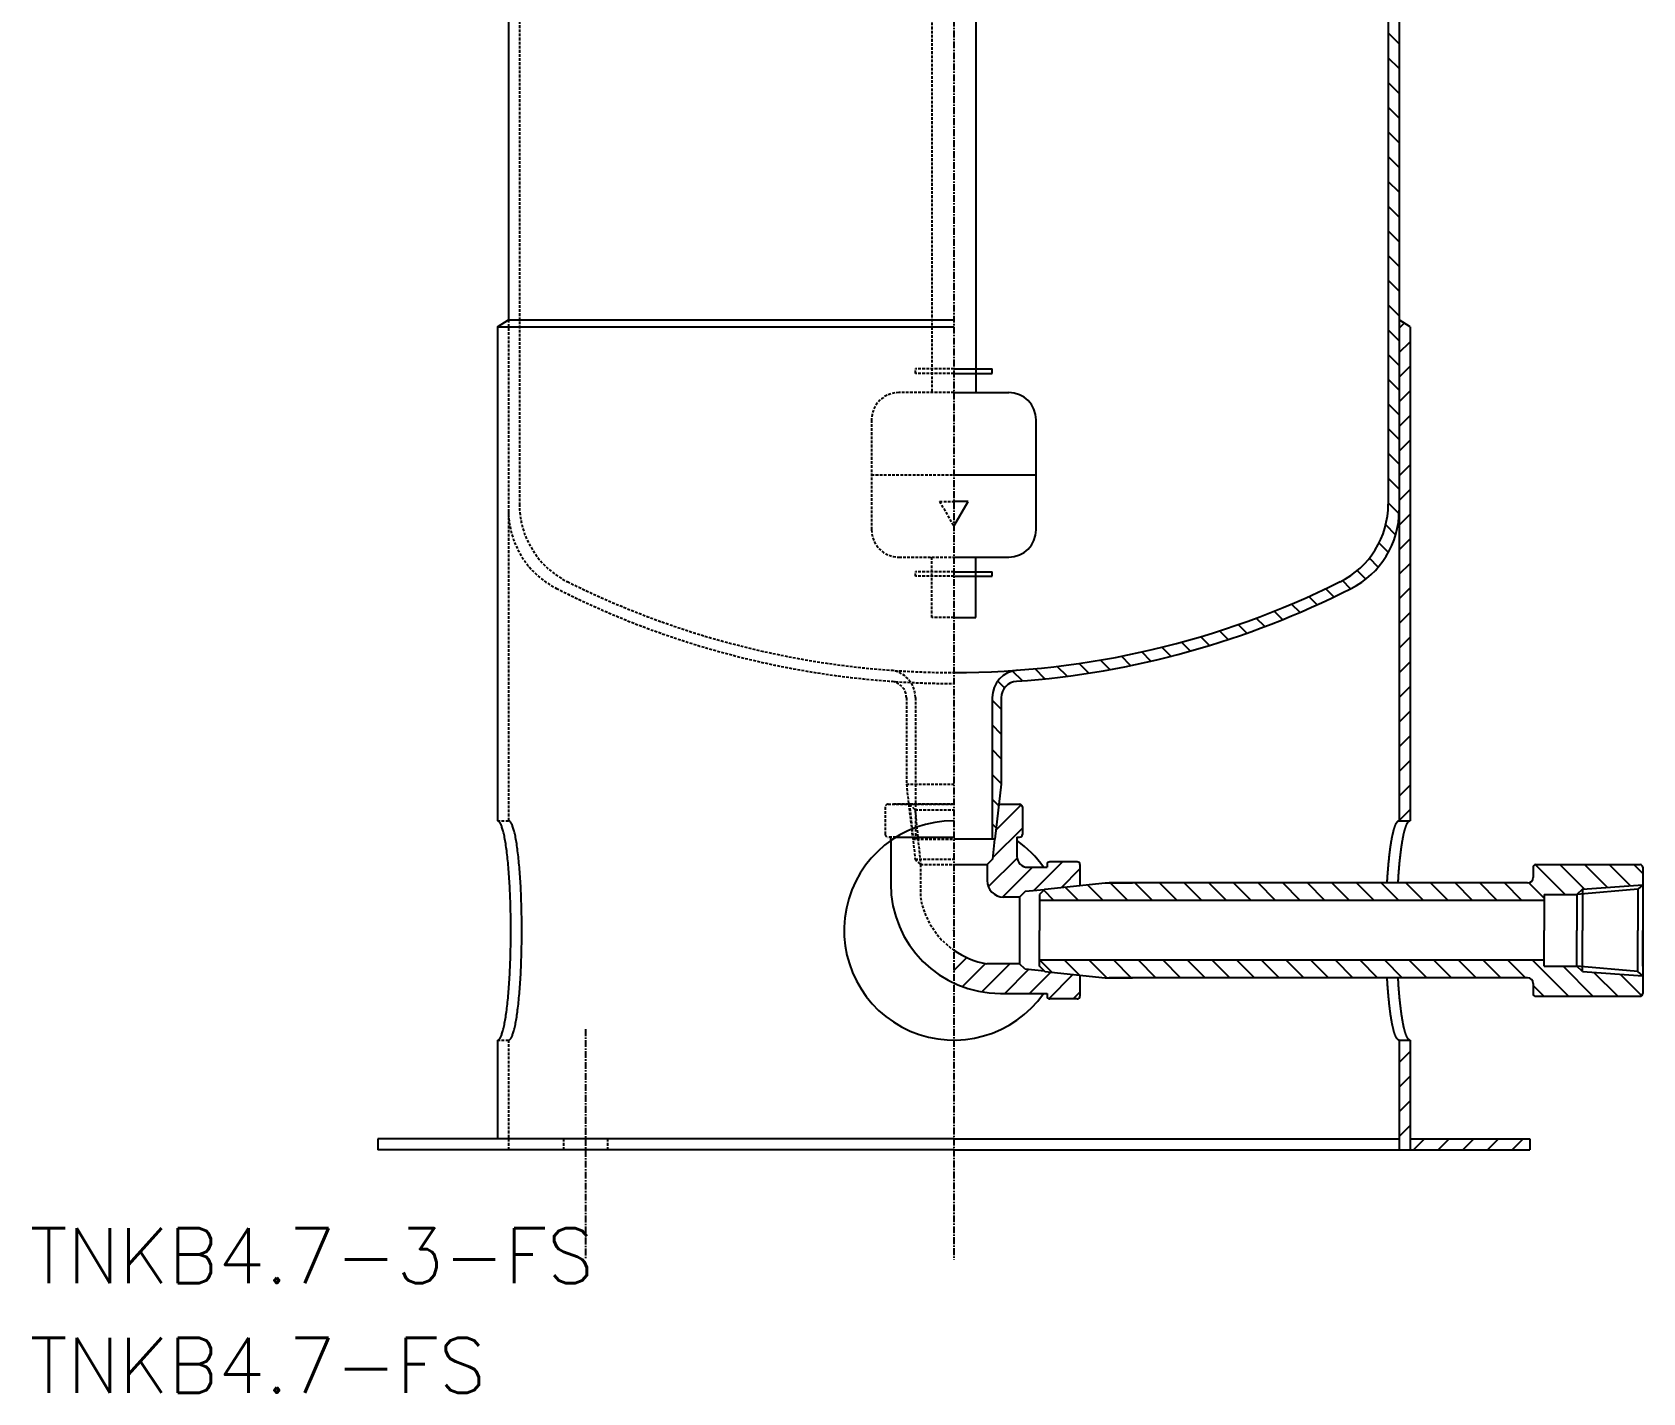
# Model space of a CAD drawing. Extents: x 248 to 542, y 18 to 818.
# Drawn here: x 248.5 to 542.1, y 18.2 to 266.3 of the extents above; entities that cross this region are included whole.
import ezdxf

# ---------------------------------------------------------------- set-up
doc = ezdxf.new("R2010")
doc.units = 0
doc.linetypes.add('CENTER', pattern=[2, 1.25, -0.25, 0.25, -0.25])
doc.linetypes.add('DASHED', pattern=[0.75, 0.5, -0.25])
doc.layers.get('0').update_dxf_attribs({"linetype": 'CONTINUOUS'})
doc.layers.add('CENTER', color=1, linetype='CENTER')
doc.styles.get("Standard").update_dxf_attribs({"font": 'txt.shx', "bigfont": 'bigfont.shx'})

# ---------------------------------------------------------------- blocks, each defined once
blk = doc.blocks.new('*X5')
at = {"color": 0, "linetype": 'CONTINUOUS'}
for p, q in [((497.7, 78.45), (499.7, 80.45)), ((497.7, 73.96), (499.7, 75.96)), ((497.7, 69.47), (499.7, 71.47)), ((497.7, 64.98), (499.7, 66.98))]:
    blk.add_line(p, q, dxfattribs=at)
blk = doc.blocks.new('*X6')
at = {"color": 0, "linetype": 'CONTINUOUS'}
for p, q in [((500.32, 62.52), (502.32, 64.52)), ((504.81, 62.52), (506.81, 64.52)), ((509.3, 62.52), (511.3, 64.52)), ((513.79, 62.52), (515.79, 64.52)), ((518.28, 62.52), (520.28, 64.52))]:
    blk.add_line(p, q, dxfattribs=at)
blk = doc.blocks.new('*X7')
at = {"color": 0, "linetype": 'CONTINUOUS'}
for p, q in [((531.47, 110.04), (527, 114.52)), ((535.65, 110.35), (531.49, 114.52)), ((539.84, 110.65), (535.98, 114.52)), ((542.11, 112.87), (540.47, 114.52)), ((527.97, 109.05), (522.51, 114.51)), ((434.76, 107.97), (432.9, 109.83)), ((439.25, 107.97), (436.81, 110.4)), ((443.74, 107.97), (440.88, 110.83)), ((448.23, 107.97), (445.03, 111.17)), ((452.72, 107.97), (449.52, 111.17)), ((457.21, 107.97), (454.01, 111.17)), ((461.7, 107.97), (458.5, 111.17)), ((466.19, 107.97), (462.99, 111.17)), ((470.68, 107.97), (467.48, 111.17)), ((475.17, 107.97), (471.97, 111.17)), ((479.66, 107.97), (476.46, 111.17)), ((484.15, 107.97), (480.95, 111.17)), ((488.64, 107.97), (485.44, 111.17)), ((493.13, 107.97), (489.93, 111.17)), ((497.62, 107.97), (494.42, 111.17)), ((502.11, 107.97), (498.91, 111.17)), ((506.6, 107.97), (503.4, 111.17)), ((511.09, 107.97), (507.89, 111.17)), ((515.58, 107.97), (512.38, 111.17)), ((520.08, 107.97), (516.88, 111.17)), ((524.11, 108.42), (521.34, 111.19)), ((434.38, 94.88), (432.19, 97.07)), ((439.39, 94.36), (436.68, 97.07)), ((444.37, 93.87), (441.17, 97.07)), ((448.86, 93.87), (445.66, 97.07)), ((453.35, 93.87), (450.15, 97.07)), ((457.84, 93.87), (454.64, 97.07)), ((462.33, 93.87), (459.13, 97.07)), ((466.82, 93.87), (463.62, 97.07)), ((471.31, 93.87), (468.11, 97.07)), ((475.8, 93.87), (472.6, 97.07)), ((480.29, 93.87), (477.09, 97.07)), ((484.78, 93.87), (481.58, 97.07)), ((489.27, 93.87), (486.07, 97.07)), ((493.76, 93.87), (490.56, 97.07)), ((498.25, 93.87), (495.05, 97.07)), ((502.74, 93.87), (499.54, 97.07)), ((507.23, 93.87), (504.03, 97.07)), ((511.72, 93.87), (508.52, 97.07)), ((516.21, 93.87), (513.01, 97.07)), ((520.7, 93.87), (517.5, 97.07)), ((528.54, 90.52), (521.99, 97.07)), ((533.03, 90.52), (527.57, 95.98)), ((537.53, 90.52), (533.18, 94.87)), ((541.91, 90.62), (538.02, 94.51)), ((524.05, 90.52), (522.11, 92.46))]:
    blk.add_line(p, q, dxfattribs=at)
blk = doc.blocks.new('*X8')
at = {"color": 0, "linetype": 'CONTINUOUS'}
for p, q in [((497.7, 212.33), (498.6, 213.23)), ((497.7, 207.84), (499.7, 209.84)), ((497.7, 203.35), (499.7, 205.35)), ((497.7, 198.86), (499.7, 200.86)), ((497.7, 194.37), (499.7, 196.37)), ((497.7, 189.88), (499.7, 191.88)), ((497.7, 185.39), (499.7, 187.39)), ((497.7, 180.9), (499.7, 182.9)), ((497.7, 176.41), (499.7, 178.41)), ((497.7, 171.92), (499.7, 173.92)), ((497.7, 167.43), (499.7, 169.43)), ((497.7, 162.94), (499.7, 164.94)), ((497.7, 158.45), (499.7, 160.45)), ((497.7, 153.96), (499.7, 155.96)), ((497.7, 149.47), (499.7, 151.47)), ((497.7, 144.98), (499.7, 146.98)), ((497.7, 140.49), (499.7, 142.49)), ((497.7, 136), (499.7, 138)), ((497.7, 131.51), (499.7, 133.51)), ((497.7, 127.02), (499.7, 129.02)), ((497.7, 122.53), (499.7, 124.53))]:
    blk.add_line(p, q, dxfattribs=at)
blk = doc.blocks.new('*X9')
at = {"color": 0, "linetype": 'CONTINUOUS'}
for p, q in [((424.2, 120.86), (428.77, 125.44)), ((423.6, 115.78), (429, 121.18)), ((422.79, 110.48), (428.02, 115.71)), ((431.04, 109.74), (436.31, 115.02)), ((425.4, 108.6), (430.82, 114.02)), ((436.11, 110.33), (439.5, 113.72)), ((416.5, 95.21), (418.86, 97.57)), ((418.05, 92.26), (422.27, 96.49)), ((421.58, 91.31), (426.71, 96.44)), ((425.78, 91.02), (430.14, 95.38)), ((430.27, 91.02), (434.16, 94.91)), ((433.8, 90.06), (438.22, 94.48)), ((438.25, 90.02), (439.5, 91.27))]:
    blk.add_line(p, q, dxfattribs=at)
blk = doc.blocks.new('*X10')
at = {"color": 0, "linetype": 'CONTINUOUS'}
for p, q in [((499, 416.08), (497.57, 417.52)), ((499, 411.58), (495.7, 414.88)), ((511.5, 412.6), (508.58, 415.52)), ((510.6, 409), (506.5, 413.09)), ((502.02, 404.05), (495.7, 410.37)), ((504.88, 405.69), (499.66, 410.92)), ((507.74, 407.34), (504.17, 410.92)), ((499.53, 402.03), (495.7, 405.86)), ((497.99, 399.06), (495.7, 401.35)), ((497.7, 394.84), (495.7, 396.84)), ((497.7, 390.34), (495.7, 392.34)), ((497.7, 385.83), (495.7, 387.83)), ((497.7, 381.32), (495.7, 383.32)), ((497.7, 376.81), (495.7, 378.81)), ((497.7, 372.31), (495.7, 374.31)), ((497.7, 367.8), (495.7, 369.8)), ((497.7, 363.29), (495.7, 365.29)), ((497.7, 358.78), (495.7, 360.78)), ((497.7, 354.27), (495.7, 356.27)), ((497.7, 349.77), (495.7, 351.77)), ((497.7, 345.26), (495.7, 347.26)), ((497.7, 340.75), (495.7, 342.75)), ((497.7, 336.24), (495.7, 338.24)), ((497.7, 331.74), (495.7, 333.74)), ((497.7, 327.23), (495.7, 329.23)), ((497.7, 322.72), (495.7, 324.72)), ((497.7, 318.21), (495.7, 320.21)), ((497.7, 313.7), (495.7, 315.7)), ((497.7, 309.2), (495.7, 311.2)), ((497.7, 304.69), (495.7, 306.69)), ((497.7, 300.18), (495.7, 302.18)), ((497.7, 295.67), (495.7, 297.67)), ((497.7, 291.17), (495.7, 293.17)), ((497.7, 286.66), (495.7, 288.66)), ((497.7, 282.15), (495.7, 284.15)), ((497.7, 277.64), (495.7, 279.64)), ((497.7, 273.13), (495.7, 275.13)), ((497.7, 268.63), (495.7, 270.63)), ((497.7, 264.12), (495.7, 266.12)), ((497.7, 259.61), (495.7, 261.61)), ((497.7, 255.1), (495.7, 257.1)), ((497.7, 250.59), (495.7, 252.59)), ((497.7, 246.09), (495.7, 248.09)), ((497.7, 241.58), (495.7, 243.58)), ((497.7, 237.07), (495.7, 239.07)), ((497.7, 232.56), (495.7, 234.56)), ((497.7, 228.06), (495.7, 230.06)), ((497.7, 223.55), (495.7, 225.55)), ((497.7, 219.04), (495.7, 221.04)), ((497.7, 214.53), (495.7, 216.53)), ((497.7, 210.02), (495.7, 212.02)), ((497.7, 205.52), (495.7, 207.52)), ((497.7, 201.01), (495.7, 203.01)), ((497.7, 196.5), (495.7, 198.5)), ((497.7, 191.99), (495.7, 193.99)), ((497.7, 187.49), (495.7, 189.49)), ((497.7, 182.98), (495.7, 184.98)), ((497.69, 178.48), (495.7, 180.47)), ((497.05, 174.61), (495.24, 176.43)), ((493.89, 168.76), (492.26, 170.39)), ((495.73, 171.43), (494.02, 173.14)), ((491.59, 166.55), (490.03, 168.11)), ((485.81, 163.31), (484.31, 164.81)), ((488.83, 164.8), (487.34, 166.29)), ((479.62, 160.49), (478.09, 162.02)), ((482.74, 161.87), (481.23, 163.38)), ((473.2, 157.9), (471.64, 159.45)), ((476.43, 159.17), (474.9, 160.7)), ((463.11, 154.46), (461.51, 156.06)), ((466.54, 155.54), (464.95, 157.13)), ((469.9, 156.69), (468.33, 158.26)), ((452.44, 151.61), (450.77, 153.28)), ((456.07, 152.49), (454.42, 154.13)), ((459.62, 153.44), (458, 155.06)), ((428.99, 148.01), (427.21, 149.79)), ((433.12, 148.38), (431.3, 150.21)), ((437.16, 148.86), (435.37, 150.65)), ((441.1, 149.42), (439.35, 151.18)), ((444.96, 150.07), (443.24, 151.79)), ((448.74, 150.8), (447.04, 152.5)), ((425.75, 146.74), (424.51, 147.98)), ((425.15, 142.83), (423.5, 144.48)), ((425.15, 138.32), (423.5, 139.97)), ((425.15, 133.82), (423.5, 135.47)), ((425.15, 129.31), (423.5, 130.96)), ((424.7, 125.25), (423.5, 126.45)), ((424.24, 121.21), (423.5, 121.94))]:
    blk.add_line(p, q, dxfattribs=at)

msp = doc.modelspace()

# ---------------------------------------------------------------- linework, layer by layer
at = {"color": 3, "linetype": 'DASHED'}
for p, q in [((337.3, 417.52), (337.3, 180.23)), ((412.5, 419.52), (412.5, 200.57)), ((335.3, 213.81), (335.3, 122.52)), ((409.5, 204.07), (409.5, 204.87)), ((416.5, 204.87), (409.5, 204.87)), ((416.5, 204.07), (409.5, 204.07)), ((416.5, 200.57), (406.5, 200.57)), ((401.5, 195.57), (401.5, 175.57)), ((401.5, 185.57), (416.5, 185.57)), ((413.9, 180.7), (416.5, 176.2)), ((413.9, 180.7), (416.5, 180.7)), ((406.5, 170.57), (416.5, 170.57)), ((412.5, 159.57), (412.5, 170.57)), ((416.5, 167.87), (409.5, 167.87)), ((409.5, 167.07), (409.5, 167.87)), ((416.5, 167.07), (409.5, 167.07)), ((416.5, 159.57), (412.5, 159.57)), ((407.85, 144.93), (407.85, 129.17)), ((409.5, 144.96), (409.5, 125.52)), ((407.85, 129.17), (408.27, 125.52)), ((407.85, 129.17), (416.5, 129.17)), ((404, 125.02), (404, 120.02)), ((404.5, 125.52), (416.5, 125.52)), ((416.5, 125.52), (405.5, 125.52)), ((408.27, 125.52), (416.5, 125.52)), ((408.27, 125.52), (409, 119.17)), ((408.27, 125.52), (416.5, 125.52)), ((408.43, 125.52), (409.43, 115.52)), ((408.43, 125.52), (409.43, 124.52)), ((409.43, 124.52), (410.43, 114.52)), ((409.43, 124.52), (416.5, 124.52)), ((409.5, 125.52), (409.5, 119.17)), ((333.3, 122.52), (335.3, 122.52)), ((405.97, 119.52), (404.5, 119.52)), ((405, 118.88), (405, 119.52)), ((409, 119.17), (416.5, 119.17)), ((409.43, 115.52), (410.43, 114.52)), ((409.43, 115.52), (416.5, 115.52)), ((410.43, 114.52), (410.43, 108.52)), ((410.43, 114.52), (416.5, 114.52)), ((333.3, 82.52), (335.3, 82.52)), ((335.3, 82.52), (335.3, 62.52)), ((345.33, 64.52), (345.33, 62.52)), ((353.33, 64.52), (353.33, 62.52))]:
    msp.add_line(p, q, dxfattribs=at)
at = {"color": 7, "linetype": 'CONTINUOUS'}
for p, q in [((420.5, 419.52), (420.5, 200.57)), ((495.7, 417.52), (495.7, 180.23)), ((335.3, 396.93), (335.3, 213.81)), ((497.7, 396.93), (497.7, 179.12)), ((333.3, 212.52), (335.3, 213.81)), ((333.3, 212.52), (333.3, 122.52)), ((333.3, 212.52), (416.5, 212.52)), ((335.3, 213.81), (416.5, 213.81)), ((499.7, 212.52), (497.7, 213.81)), ((499.7, 212.52), (499.7, 122.52)), ((416.5, 204.87), (423.5, 204.87)), ((416.5, 204.07), (423.5, 204.07)), ((423.5, 204.07), (423.5, 204.87)), ((416.5, 200.57), (426.5, 200.57)), ((497.7, 201.35), (497.7, 172.06)), ((431.5, 175.57), (431.5, 195.57)), ((416.5, 185.57), (431.5, 185.57)), ((419.1, 180.7), (416.5, 180.7)), ((416.5, 176.2), (419.1, 180.7)), ((497.7, 178.51), (497.7, 122.52)), ((416.5, 170.57), (426.5, 170.57)), ((420.5, 159.57), (420.5, 170.57)), ((416.5, 167.87), (423.5, 167.87)), ((423.5, 167.07), (423.5, 167.87)), ((416.5, 167.07), (423.5, 167.07)), ((416.5, 159.57), (420.5, 159.57)), ((423.5, 144.96), (423.5, 119.17)), ((425.15, 144.93), (425.15, 129.17)), ((425.15, 129.17), (424, 119.17)), ((424.73, 125.52), (428.5, 125.52)), ((429, 125.02), (429, 120.02)), ((497.7, 122.52), (499.7, 122.52)), ((405, 118.88), (405, 111.02)), ((405.97, 119.52), (416.5, 119.52)), ((424, 119.17), (416.5, 119.17)), ((423.94, 119.17), (423.57, 115.52)), ((428, 119.52), (428, 116.02)), ((428, 119.52), (428.5, 119.52)), ((416.5, 114.52), (422.57, 114.52)), ((423.57, 115.52), (422.57, 114.52)), ((422.57, 114.52), (422.57, 111.59)), ((433.5, 114.52), (433.5, 114.02)), ((439, 115.02), (434, 115.02)), ((439.5, 114.52), (439.5, 110.69)), ((522.61, 114.52), (541.61, 114.52)), ((430, 114.02), (433.5, 114.02)), ((522.11, 114.02), (522.11, 112.17)), ((542.11, 114.02), (542.11, 91.02)), ((429.5, 109.59), (428.5, 108.59)), ((433.02, 109.94), (429.5, 109.59)), ((433.1, 110.02), (432.11, 109.05)), ((432.11, 109.05), (432.11, 102.52)), ((433.1, 110.02), (444.11, 111.17)), ((444.11, 111.17), (449.05, 111.17)), ((521.11, 111.17), (444.82, 111.17)), ((524.11, 109.05), (530.11, 109.05)), ((524.11, 109.05), (524.11, 102.52)), ((541.23, 110.02), (530.11, 109.05)), ((531.1, 110.02), (530.11, 109.05)), ((530.11, 109.05), (530.11, 102.52)), ((531.1, 110.02), (542.11, 110.82)), ((531.1, 110.02), (531.1, 102.52)), ((542.11, 110.82), (541.23, 110.02)), ((541.23, 110.02), (541.23, 102.52)), ((428.5, 108.59), (425.57, 108.59)), ((428.5, 108.59), (428.5, 96.44)), ((449.05, 107.97), (432.11, 107.97)), ((524.11, 107.97), (444.82, 107.97)), ((432.11, 95.98), (432.11, 102.52)), ((524.11, 95.98), (524.11, 102.52)), ((530.11, 95.98), (530.11, 102.52)), ((531.1, 95.02), (531.1, 102.52)), ((541.23, 95.02), (541.23, 102.52)), ((542.11, 95.98), (542.11, 102.52)), ((542.11, 95.98), (542.11, 102.52)), ((542.11, 95.98), (542.11, 102.52)), ((449.05, 97.07), (432.11, 97.07)), ((524.11, 97.07), (444.82, 97.07)), ((428.5, 96.44), (422.5, 96.44)), ((429.5, 95.44), (428.5, 96.44)), ((433.02, 95.09), (429.5, 95.44)), ((433.1, 95.02), (432.11, 95.98)), ((433.1, 95.02), (444.11, 93.87)), ((439.5, 94.35), (439.5, 90.52)), ((524.11, 95.98), (530.11, 95.98)), ((541.23, 95.02), (530.11, 95.98)), ((531.1, 95.02), (530.11, 95.98)), ((531.1, 95.02), (542.11, 94.22)), ((542.11, 94.22), (541.23, 95.02)), ((444.11, 93.87), (449.05, 93.87)), ((521.11, 93.87), (444.82, 93.87)), ((522.11, 92.87), (522.11, 91.02)), ((425, 91.02), (433.5, 91.02)), ((433.5, 91.02), (433.5, 90.52)), ((439, 90.02), (434, 90.02)), ((522.61, 90.52), (541.61, 90.52)), ((333.3, 82.52), (333.3, 64.52)), ((497.7, 82.52), (497.7, 62.52)), ((497.7, 82.52), (499.7, 82.52)), ((499.7, 82.52), (499.7, 62.52)), ((416.5, 64.52), (311.5, 64.52)), ((311.5, 64.52), (311.5, 62.52)), ((416.5, 62.52), (311.5, 62.52)), ((416.5, 64.52), (497.69, 64.52)), ((416.5, 62.52), (521.5, 62.52)), ((499.69, 64.52), (517.89, 64.52)), ((499.69, 64.52), (521.5, 64.52)), ((521.5, 64.52), (521.5, 62.52))]:
    msp.add_line(p, q, dxfattribs=at)
for points in [[(333.3, 82.52, 0), (333.36, 82.52, 0), (333.42, 82.54, 0), (333.48, 82.57, 0), (333.54, 82.61, 0), (333.6, 82.67, 0), (333.66, 82.73, 0), (333.72, 82.81, 0), (333.78, 82.9, 0), (333.83, 83, 0), (333.89, 83.12, 0), (333.95, 83.24, 0), (334.01, 83.38, 0), (334.07, 83.53, 0), (334.12, 83.69, 0), (334.18, 83.86, 0), (334.23, 84.04, 0), (334.29, 84.23, 0), (334.34, 84.44, 0), (334.4, 84.65, 0), (334.45, 84.88, 0), (334.5, 85.11, 0), (334.56, 85.36, 0), (334.61, 85.62, 0), (334.66, 85.89, 0), (334.71, 86.16, 0), (334.75, 86.45, 0), (334.8, 86.75, 0), (334.85, 87.06, 0), (334.89, 87.37, 0), (334.94, 87.7, 0), (334.98, 88.03, 0), (335.03, 88.37, 0), (335.07, 88.73, 0), (335.11, 89.09, 0), (335.15, 89.45, 0), (335.19, 89.83, 0), (335.22, 90.21, 0), (335.26, 90.6, 0), (335.3, 91, 0), (335.33, 91.41, 0), (335.36, 91.82, 0), (335.39, 92.23, 0), (335.42, 92.66, 0), (335.45, 93.09, 0), (335.48, 93.52, 0), (335.51, 93.97, 0), (335.53, 94.41, 0), (335.56, 94.86, 0), (335.58, 95.32, 0), (335.6, 95.78, 0), (335.62, 96.24, 0), (335.63, 96.71, 0), (335.65, 97.18, 0), (335.67, 97.66, 0), (335.68, 98.13, 0), (335.69, 98.61, 0), (335.7, 99.1, 0), (335.71, 99.58, 0), (335.72, 100.07, 0), (335.73, 100.56, 0), (335.73, 101.05, 0), (335.74, 101.53, 0), (335.74, 102.03, 0), (335.74, 102.52, 0), (335.74, 103.01, 0), (335.74, 103.5, 0), (335.73, 103.99, 0), (335.73, 104.48, 0), (335.72, 104.97, 0), (335.71, 105.45, 0), (335.7, 105.94, 0), (335.69, 106.42, 0), (335.68, 106.9, 0), (335.67, 107.38, 0), (335.65, 107.85, 0), (335.63, 108.32, 0), (335.62, 108.79, 0), (335.6, 109.25, 0), (335.58, 109.71, 0), (335.56, 110.17, 0), (335.53, 110.62, 0), (335.51, 111.07, 0), (335.48, 111.51, 0), (335.45, 111.94, 0), (335.42, 112.37, 0), (335.39, 112.8, 0), (335.36, 113.22, 0), (335.33, 113.63, 0), (335.3, 114.03, 0), (335.26, 114.43, 0), (335.22, 114.82, 0), (335.19, 115.2, 0), (335.15, 115.58, 0), (335.11, 115.95, 0), (335.07, 116.31, 0), (335.03, 116.66, 0), (334.98, 117, 0), (334.94, 117.34, 0), (334.89, 117.66, 0), (334.85, 117.98, 0), (334.8, 118.28, 0), (334.75, 118.58, 0), (334.71, 118.87, 0), (334.66, 119.15, 0), (334.61, 119.41, 0), (334.56, 119.67, 0), (334.5, 119.92, 0), (334.45, 120.16, 0), (334.4, 120.38, 0), (334.34, 120.6, 0), (334.29, 120.8, 0), (334.23, 120.99, 0), (334.18, 121.18, 0), (334.12, 121.35, 0), (334.07, 121.51, 0), (334.01, 121.66, 0), (333.95, 121.79, 0), (333.89, 121.92, 0), (333.83, 122.03, 0), (333.78, 122.13, 0), (333.72, 122.22, 0), (333.66, 122.3, 0), (333.6, 122.37, 0), (333.54, 122.42, 0), (333.48, 122.46, 0), (333.42, 122.49, 0), (333.36, 122.51, 0), (333.3, 122.52, 0)], [(495.5, 111.17, 0), (495.51, 111.32, 0), (495.52, 111.48, 0), (495.53, 111.64, 0), (495.54, 111.79, 0), (495.55, 111.95, 0), (495.56, 112.1, 0), (495.57, 112.26, 0), (495.58, 112.41, 0), (495.59, 112.56, 0), (495.6, 112.71, 0), (495.61, 112.86, 0), (495.62, 113.01, 0), (495.64, 113.16, 0), (495.65, 113.31, 0), (495.66, 113.46, 0), (495.67, 113.61, 0), (495.68, 113.75, 0), (495.69, 113.9, 0), (495.71, 114.04, 0), (495.72, 114.18, 0), (495.73, 114.33, 0), (495.75, 114.47, 0), (495.76, 114.61, 0), (495.77, 114.75, 0), (495.78, 114.88, 0), (495.8, 115.02, 0), (495.81, 115.16, 0), (495.82, 115.29, 0), (495.84, 115.43, 0), (495.85, 115.56, 0), (495.87, 115.69, 0), (495.88, 115.83, 0), (495.89, 115.96, 0), (495.91, 116.09, 0), (495.92, 116.22, 0), (495.94, 116.34, 0), (495.95, 116.47, 0), (495.97, 116.59, 0), (495.98, 116.72, 0), (496, 116.84, 0), (496.01, 116.96, 0), (496.03, 117.08, 0), (496.05, 117.2, 0), (496.06, 117.32, 0), (496.08, 117.44, 0), (496.09, 117.56, 0), (496.11, 117.67, 0), (496.12, 117.78, 0), (496.14, 117.9, 0), (496.16, 118.01, 0), (496.18, 118.12, 0), (496.19, 118.23, 0), (496.21, 118.34, 0), (496.23, 118.44, 0), (496.24, 118.55, 0), (496.26, 118.65, 0), (496.28, 118.76, 0), (496.29, 118.86, 0), (496.31, 118.96, 0), (496.33, 119.06, 0), (496.35, 119.16, 0), (496.37, 119.25, 0), (496.38, 119.35, 0), (496.4, 119.44, 0), (496.42, 119.54, 0), (496.44, 119.63, 0), (496.46, 119.72, 0), (496.48, 119.81, 0), (496.49, 119.89, 0), (496.51, 119.98, 0), (496.53, 120.06, 0), (496.55, 120.15, 0), (496.57, 120.23, 0), (496.59, 120.31, 0), (496.61, 120.39, 0), (496.63, 120.47, 0), (496.64, 120.55, 0), (496.66, 120.62, 0), (496.68, 120.69, 0), (496.7, 120.77, 0), (496.72, 120.84, 0), (496.74, 120.91, 0), (496.76, 120.98, 0), (496.78, 121.04, 0), (496.8, 121.11, 0), (496.82, 121.17, 0), (496.84, 121.23, 0), (496.86, 121.3, 0), (496.88, 121.36, 0), (496.9, 121.41, 0), (496.92, 121.47, 0), (496.94, 121.53, 0), (496.96, 121.58, 0), (496.98, 121.63, 0), (497, 121.68, 0), (497.02, 121.73, 0), (497.05, 121.78, 0), (497.07, 121.83, 0), (497.09, 121.87, 0), (497.11, 121.92, 0), (497.13, 121.96, 0), (497.15, 122, 0), (497.17, 122.04, 0), (497.19, 122.07, 0), (497.21, 122.11, 0), (497.23, 122.14, 0), (497.25, 122.18, 0), (497.27, 122.21, 0), (497.3, 122.24, 0), (497.32, 122.27, 0), (497.34, 122.29, 0), (497.36, 122.32, 0), (497.38, 122.34, 0), (497.4, 122.37, 0), (497.42, 122.39, 0), (497.44, 122.41, 0), (497.47, 122.42, 0), (497.49, 122.44, 0), (497.51, 122.45, 0), (497.53, 122.47, 0), (497.55, 122.48, 0), (497.57, 122.49, 0), (497.59, 122.5, 0), (497.62, 122.5, 0), (497.64, 122.51, 0), (497.66, 122.51, 0), (497.68, 122.52, 0), (497.7, 122.52, 0)], [(497.5, 111.17, 0), (497.51, 111.32, 0), (497.52, 111.48, 0), (497.53, 111.64, 0), (497.54, 111.79, 0), (497.55, 111.95, 0), (497.56, 112.1, 0), (497.57, 112.26, 0), (497.58, 112.41, 0), (497.59, 112.56, 0), (497.6, 112.71, 0), (497.61, 112.86, 0), (497.62, 113.01, 0), (497.64, 113.16, 0), (497.65, 113.31, 0), (497.66, 113.46, 0), (497.67, 113.61, 0), (497.68, 113.75, 0), (497.69, 113.9, 0), (497.71, 114.04, 0), (497.72, 114.18, 0), (497.73, 114.33, 0), (497.75, 114.47, 0), (497.76, 114.61, 0), (497.77, 114.75, 0), (497.78, 114.88, 0), (497.8, 115.02, 0), (497.81, 115.16, 0), (497.82, 115.29, 0), (497.84, 115.43, 0), (497.85, 115.56, 0), (497.87, 115.69, 0), (497.88, 115.83, 0), (497.89, 115.96, 0), (497.91, 116.09, 0), (497.92, 116.22, 0), (497.94, 116.34, 0), (497.95, 116.47, 0), (497.97, 116.59, 0), (497.98, 116.72, 0), (498, 116.84, 0), (498.01, 116.96, 0), (498.03, 117.08, 0), (498.05, 117.2, 0), (498.06, 117.32, 0), (498.08, 117.44, 0), (498.09, 117.56, 0), (498.11, 117.67, 0), (498.12, 117.78, 0), (498.14, 117.9, 0), (498.16, 118.01, 0), (498.17, 118.12, 0), (498.19, 118.23, 0), (498.21, 118.34, 0), (498.23, 118.44, 0), (498.24, 118.55, 0), (498.26, 118.65, 0), (498.28, 118.76, 0), (498.29, 118.86, 0), (498.31, 118.96, 0), (498.33, 119.06, 0), (498.35, 119.16, 0), (498.36, 119.25, 0), (498.38, 119.35, 0), (498.4, 119.44, 0), (498.42, 119.54, 0), (498.44, 119.63, 0), (498.46, 119.72, 0), (498.48, 119.81, 0), (498.49, 119.89, 0), (498.51, 119.98, 0), (498.53, 120.06, 0), (498.55, 120.15, 0), (498.57, 120.23, 0), (498.59, 120.31, 0), (498.61, 120.39, 0), (498.63, 120.47, 0), (498.64, 120.55, 0), (498.66, 120.62, 0), (498.68, 120.69, 0), (498.7, 120.77, 0), (498.72, 120.84, 0), (498.74, 120.91, 0), (498.76, 120.98, 0), (498.78, 121.04, 0), (498.8, 121.11, 0), (498.82, 121.17, 0), (498.84, 121.23, 0), (498.86, 121.3, 0), (498.88, 121.36, 0), (498.9, 121.41, 0), (498.92, 121.47, 0), (498.94, 121.53, 0), (498.96, 121.58, 0), (498.98, 121.63, 0), (499, 121.68, 0), (499.02, 121.73, 0), (499.05, 121.78, 0), (499.07, 121.83, 0), (499.09, 121.87, 0), (499.11, 121.92, 0), (499.13, 121.96, 0), (499.15, 122, 0), (499.17, 122.04, 0), (499.19, 122.07, 0), (499.21, 122.11, 0), (499.23, 122.14, 0), (499.25, 122.18, 0), (499.27, 122.21, 0), (499.3, 122.24, 0), (499.32, 122.27, 0), (499.34, 122.29, 0), (499.36, 122.32, 0), (499.38, 122.34, 0), (499.4, 122.37, 0), (499.42, 122.39, 0), (499.44, 122.41, 0), (499.47, 122.42, 0), (499.49, 122.44, 0), (499.51, 122.45, 0), (499.53, 122.47, 0), (499.55, 122.48, 0), (499.57, 122.49, 0), (499.59, 122.5, 0), (499.62, 122.5, 0), (499.64, 122.51, 0), (499.66, 122.51, 0), (499.68, 122.52, 0), (499.7, 122.52, 0)], [(497.7, 82.52, 0), (497.68, 82.52, 0), (497.66, 82.52, 0), (497.64, 82.52, 0), (497.62, 82.53, 0), (497.59, 82.54, 0), (497.57, 82.54, 0), (497.55, 82.55, 0), (497.53, 82.57, 0), (497.51, 82.58, 0), (497.49, 82.59, 0), (497.47, 82.61, 0), (497.44, 82.63, 0), (497.42, 82.65, 0), (497.4, 82.67, 0), (497.38, 82.69, 0), (497.36, 82.71, 0), (497.34, 82.74, 0), (497.32, 82.77, 0), (497.3, 82.79, 0), (497.27, 82.82, 0), (497.25, 82.86, 0), (497.23, 82.89, 0), (497.21, 82.92, 0), (497.19, 82.96, 0), (497.17, 83, 0), (497.15, 83.04, 0), (497.13, 83.08, 0), (497.11, 83.12, 0), (497.09, 83.16, 0), (497.07, 83.21, 0), (497.05, 83.25, 0), (497.02, 83.3, 0), (497, 83.35, 0), (496.98, 83.4, 0), (496.96, 83.45, 0), (496.94, 83.51, 0), (496.92, 83.56, 0), (496.9, 83.62, 0), (496.88, 83.68, 0), (496.86, 83.74, 0), (496.84, 83.8, 0), (496.82, 83.86, 0), (496.8, 83.92, 0), (496.78, 83.99, 0), (496.76, 84.06, 0), (496.74, 84.12, 0), (496.72, 84.19, 0), (496.7, 84.27, 0), (496.68, 84.34, 0), (496.66, 84.41, 0), (496.64, 84.49, 0), (496.63, 84.56, 0), (496.61, 84.64, 0), (496.59, 84.72, 0), (496.57, 84.8, 0), (496.55, 84.88, 0), (496.53, 84.97, 0), (496.51, 85.05, 0), (496.49, 85.14, 0), (496.48, 85.23, 0), (496.46, 85.32, 0), (496.44, 85.41, 0), (496.42, 85.5, 0), (496.4, 85.59, 0), (496.38, 85.68, 0), (496.37, 85.78, 0), (496.35, 85.88, 0), (496.33, 85.97, 0), (496.31, 86.07, 0), (496.29, 86.17, 0), (496.28, 86.28, 0), (496.26, 86.38, 0), (496.24, 86.48, 0), (496.23, 86.59, 0), (496.21, 86.7, 0), (496.19, 86.8, 0), (496.18, 86.91, 0), (496.16, 87.02, 0), (496.14, 87.14, 0), (496.12, 87.25, 0), (496.11, 87.36, 0), (496.09, 87.48, 0), (496.08, 87.59, 0), (496.06, 87.71, 0), (496.05, 87.83, 0), (496.03, 87.95, 0), (496.01, 88.07, 0), (496, 88.19, 0), (495.98, 88.32, 0), (495.97, 88.44, 0), (495.95, 88.56, 0), (495.94, 88.69, 0), (495.92, 88.82, 0), (495.91, 88.95, 0), (495.89, 89.08, 0), (495.88, 89.21, 0), (495.87, 89.34, 0), (495.85, 89.47, 0), (495.84, 89.6, 0), (495.82, 89.74, 0), (495.81, 89.87, 0), (495.8, 90.01, 0), (495.78, 90.15, 0), (495.77, 90.29, 0), (495.76, 90.43, 0), (495.75, 90.57, 0), (495.73, 90.71, 0), (495.72, 90.85, 0), (495.71, 90.99, 0), (495.69, 91.14, 0), (495.68, 91.28, 0), (495.67, 91.43, 0), (495.66, 91.57, 0), (495.65, 91.72, 0), (495.64, 91.87, 0), (495.62, 92.02, 0), (495.61, 92.17, 0), (495.6, 92.32, 0), (495.59, 92.47, 0), (495.58, 92.62, 0), (495.57, 92.78, 0), (495.56, 92.93, 0), (495.55, 93.08, 0), (495.54, 93.24, 0), (495.53, 93.39, 0), (495.52, 93.55, 0), (495.51, 93.71, 0), (495.5, 93.87, 0)], [(499.7, 82.52, 0), (499.68, 82.52, 0), (499.66, 82.52, 0), (499.64, 82.52, 0), (499.62, 82.53, 0), (499.59, 82.54, 0), (499.57, 82.54, 0), (499.55, 82.55, 0), (499.53, 82.57, 0), (499.51, 82.58, 0), (499.49, 82.59, 0), (499.47, 82.61, 0), (499.44, 82.63, 0), (499.42, 82.65, 0), (499.4, 82.67, 0), (499.38, 82.69, 0), (499.36, 82.71, 0), (499.34, 82.74, 0), (499.32, 82.77, 0), (499.3, 82.79, 0), (499.27, 82.82, 0), (499.25, 82.86, 0), (499.23, 82.89, 0), (499.21, 82.92, 0), (499.19, 82.96, 0), (499.17, 83, 0), (499.15, 83.04, 0), (499.13, 83.08, 0), (499.11, 83.12, 0), (499.09, 83.16, 0), (499.07, 83.21, 0), (499.05, 83.25, 0), (499.02, 83.3, 0), (499, 83.35, 0), (498.98, 83.4, 0), (498.96, 83.45, 0), (498.94, 83.51, 0), (498.92, 83.56, 0), (498.9, 83.62, 0), (498.88, 83.68, 0), (498.86, 83.74, 0), (498.84, 83.8, 0), (498.82, 83.86, 0), (498.8, 83.92, 0), (498.78, 83.99, 0), (498.76, 84.06, 0), (498.74, 84.12, 0), (498.72, 84.19, 0), (498.7, 84.27, 0), (498.68, 84.34, 0), (498.66, 84.41, 0), (498.64, 84.49, 0), (498.63, 84.56, 0), (498.61, 84.64, 0), (498.59, 84.72, 0), (498.57, 84.8, 0), (498.55, 84.88, 0), (498.53, 84.97, 0), (498.51, 85.05, 0), (498.49, 85.14, 0), (498.48, 85.23, 0), (498.46, 85.32, 0), (498.44, 85.41, 0), (498.42, 85.5, 0), (498.4, 85.59, 0), (498.38, 85.68, 0), (498.36, 85.78, 0), (498.35, 85.88, 0), (498.33, 85.97, 0), (498.31, 86.07, 0), (498.29, 86.17, 0), (498.28, 86.28, 0), (498.26, 86.38, 0), (498.24, 86.48, 0), (498.23, 86.59, 0), (498.21, 86.7, 0), (498.19, 86.8, 0), (498.17, 86.91, 0), (498.16, 87.02, 0), (498.14, 87.14, 0), (498.12, 87.25, 0), (498.11, 87.36, 0), (498.09, 87.48, 0), (498.08, 87.59, 0), (498.06, 87.71, 0), (498.05, 87.83, 0), (498.03, 87.95, 0), (498.01, 88.07, 0), (498, 88.19, 0), (497.98, 88.32, 0), (497.97, 88.44, 0), (497.95, 88.56, 0), (497.94, 88.69, 0), (497.92, 88.82, 0), (497.91, 88.95, 0), (497.89, 89.08, 0), (497.88, 89.21, 0), (497.87, 89.34, 0), (497.85, 89.47, 0), (497.84, 89.6, 0), (497.82, 89.74, 0), (497.81, 89.87, 0), (497.8, 90.01, 0), (497.78, 90.15, 0), (497.77, 90.29, 0), (497.76, 90.43, 0), (497.75, 90.57, 0), (497.73, 90.71, 0), (497.72, 90.85, 0), (497.71, 90.99, 0), (497.69, 91.14, 0), (497.68, 91.28, 0), (497.67, 91.43, 0), (497.66, 91.57, 0), (497.65, 91.72, 0), (497.64, 91.87, 0), (497.62, 92.02, 0), (497.61, 92.17, 0), (497.6, 92.32, 0), (497.59, 92.47, 0), (497.58, 92.62, 0), (497.57, 92.78, 0), (497.56, 92.93, 0), (497.55, 93.08, 0), (497.54, 93.24, 0), (497.53, 93.39, 0), (497.52, 93.55, 0), (497.51, 93.71, 0), (497.5, 93.87, 0)]]:
    msp.add_polyline3d(points, dxfattribs=at)
at = {"color": 3, "linetype": 'DASHED'}
msp.add_polyline3d([(335.3, 82.52, 0), (335.36, 82.52, 0), (335.42, 82.54, 0), (335.48, 82.57, 0), (335.54, 82.61, 0), (335.6, 82.67, 0), (335.66, 82.73, 0), (335.72, 82.81, 0), (335.78, 82.9, 0), (335.83, 83, 0), (335.89, 83.12, 0), (335.95, 83.24, 0), (336.01, 83.38, 0), (336.07, 83.53, 0), (336.12, 83.69, 0), (336.18, 83.86, 0), (336.23, 84.04, 0), (336.29, 84.23, 0), (336.34, 84.44, 0), (336.4, 84.65, 0), (336.45, 84.88, 0), (336.5, 85.11, 0), (336.56, 85.36, 0), (336.61, 85.62, 0), (336.66, 85.89, 0), (336.71, 86.16, 0), (336.75, 86.45, 0), (336.8, 86.75, 0), (336.85, 87.06, 0), (336.89, 87.37, 0), (336.94, 87.7, 0), (336.98, 88.03, 0), (337.03, 88.37, 0), (337.07, 88.73, 0), (337.11, 89.09, 0), (337.15, 89.45, 0), (337.19, 89.83, 0), (337.22, 90.21, 0), (337.26, 90.6, 0), (337.3, 91, 0), (337.33, 91.41, 0), (337.36, 91.82, 0), (337.39, 92.23, 0), (337.42, 92.66, 0), (337.45, 93.09, 0), (337.48, 93.52, 0), (337.51, 93.97, 0), (337.53, 94.41, 0), (337.56, 94.86, 0), (337.58, 95.32, 0), (337.6, 95.78, 0), (337.62, 96.24, 0), (337.63, 96.71, 0), (337.65, 97.18, 0), (337.67, 97.66, 0), (337.68, 98.13, 0), (337.69, 98.61, 0), (337.7, 99.1, 0), (337.71, 99.58, 0), (337.72, 100.07, 0), (337.73, 100.56, 0), (337.73, 101.05, 0), (337.74, 101.53, 0), (337.74, 102.03, 0), (337.74, 102.52, 0), (337.74, 103.01, 0), (337.74, 103.5, 0), (337.73, 103.99, 0), (337.73, 104.48, 0), (337.72, 104.97, 0), (337.71, 105.45, 0), (337.7, 105.94, 0), (337.69, 106.42, 0), (337.68, 106.9, 0), (337.67, 107.38, 0), (337.65, 107.85, 0), (337.63, 108.32, 0), (337.62, 108.79, 0), (337.6, 109.25, 0), (337.58, 109.71, 0), (337.56, 110.17, 0), (337.53, 110.62, 0), (337.51, 111.07, 0), (337.48, 111.51, 0), (337.45, 111.94, 0), (337.42, 112.37, 0), (337.39, 112.8, 0), (337.36, 113.22, 0), (337.33, 113.63, 0), (337.3, 114.03, 0), (337.26, 114.43, 0), (337.22, 114.82, 0), (337.19, 115.2, 0), (337.15, 115.58, 0), (337.11, 115.95, 0), (337.07, 116.31, 0), (337.03, 116.66, 0), (336.98, 117, 0), (336.94, 117.34, 0), (336.89, 117.66, 0), (336.85, 117.98, 0), (336.8, 118.28, 0), (336.75, 118.58, 0), (336.71, 118.87, 0), (336.66, 119.15, 0), (336.61, 119.41, 0), (336.56, 119.67, 0), (336.5, 119.92, 0), (336.45, 120.16, 0), (336.4, 120.38, 0), (336.34, 120.6, 0), (336.29, 120.8, 0), (336.23, 120.99, 0), (336.18, 121.18, 0), (336.12, 121.35, 0), (336.07, 121.51, 0), (336.01, 121.66, 0), (335.95, 121.79, 0), (335.89, 121.92, 0), (335.83, 122.03, 0), (335.78, 122.13, 0), (335.72, 122.22, 0), (335.66, 122.3, 0), (335.6, 122.37, 0), (335.54, 122.42, 0), (335.48, 122.46, 0), (335.42, 122.49, 0), (335.36, 122.51, 0), (335.3, 122.52, 0)], dxfattribs=at)
for centre, radius, start, end in [((406.5, 195.57), 5, 90, 180), ((351.3, 179.12), 16, 180, 243.078), ((353.1, 180.23), 15.8, 180, 243.5222), ((406.5, 175.57), 5, 180, 270), ((416.5, 307.52), 160, 243.078, 270), ((416.5, 307.52), 158, 243.5222, 270), ((404.5, 144.96), 5, 0, 85.7781), ((404.85, 144.93), 3, 0, 85.9014), ((404.5, 125.02), 0.5, 90, 180), ((404.5, 120.02), 0.5, 180, 270), ((425, 111.02), 14.79, 189.7336, 234.9113)]:
    msp.add_arc(centre, radius, start, end, dxfattribs=at)
at = {"color": 7, "linetype": 'CONTINUOUS'}
for centre, radius, start, end in [((426.5, 195.57), 5, 0, 90), ((479.9, 180.23), 15.8, 296.4778, 0), ((481.7, 179.12), 16, 296.922, 0), ((426.5, 175.57), 5, 270, 0), ((416.5, 307.52), 158, 270, 296.4778), ((416.5, 307.52), 160, 274.0986, 296.922), ((428.5, 144.96), 5, 94.2219, 180), ((428.15, 144.93), 3, 94.0986, 180), ((428.5, 125.02), 0.5, 0, 90), ((416.5, 102.52), 20, 90, 324.9004), ((416.5, 102.52), 20, 35.0996, 54.9004), ((428.5, 120.02), 0.5, 270, 0), ((430, 116.02), 2, 180, 270), ((434, 114.52), 0.5, 90, 180), ((439, 114.52), 0.5, 0, 90), ((522.61, 114.02), 0.5, 90, 180), ((541.61, 114.02), 0.5, 0, 90), ((425.57, 111.59), 3, 180, 270), ((521.11, 112.17), 1, 270, 0), ((425, 111.02), 20, 180, 270), ((425, 111.02), 14.79, 234.9113, 260.2664), ((521.11, 92.87), 1, 0, 90), ((434, 90.52), 0.5, 180, 270), ((439, 90.52), 0.5, 270, 0), ((522.61, 91.02), 0.5, 180, 270), ((541.61, 91.02), 0.5, 270, 0)]:
    msp.add_arc(centre, radius, start, end, dxfattribs=at)
msp.add_point((416.5, 102.52), dxfattribs=at)
at = {"layer": 'CENTER', "color": 1, "linetype": 'CENTER'}
for p, q in [((416.5, 504.57), (416.5, 42.52)), ((349.33, 84.52), (349.33, 42.52))]:
    msp.add_line(p, q, dxfattribs=at)

# ---------------------------------------------------------------- block references
at = {"color": 7, "linetype": 'CONTINUOUS'}
for name in ['*X10', '*X8', '*X9', '*X7', '*X5', '*X6']:
    msp.add_blockref(name, (0, 0), dxfattribs=at)

# ---------------------------------------------------------------- texts
for s, p in [('TNKB4.7-3-FS', (248.05, 38.23)), ('TNKB4.7-FS', (248.05, 18.23))]:
    msp.add_text(s, height=10, dxfattribs=at).set_placement(p)

doc.saveas('drawing.dxf')
